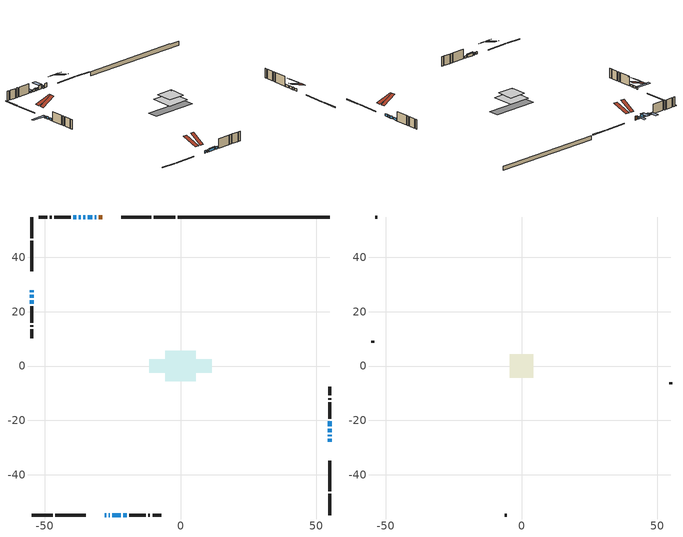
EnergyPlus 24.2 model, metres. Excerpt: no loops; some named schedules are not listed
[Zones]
conditioned space
 floor adiabatic (AdiabaticFloorConstruction): -5.63,-5.63 -5.63,5.63 5.63,5.63 5.63,-5.63 z3.5
 floor foundation (Slab1 construction): -11.47,-2.49 -11.47,2.49 11.47,2.49 11.47,-2.49 z-1.07
 wall outside (RimJoist1 construction): -1.9,54.86 -9.78,54.86 / -54.86,-54.86 -46.99,-54.86 / -54.86,54.86 -54.86,46.99 / 54.86,-54.86 54.86,-46.99 z1.06:1.36
 wall outside (RimJoist2 construction): -10.7,54.86 -21.9,54.86 / -46.06,-54.86 -34.87,-54.86 / -54.86,46.06 -54.86,34.87 / 54.86,-46.06 54.86,-34.87 z1.06:1.36
 wall outside (AdiabaticWallConstruction 1): -28.84,54.86 -30.07,54.86 z1.06:3.09
 wall outside (AdiabaticWallConstruction): -31,54.86 -31.61,54.86 z1.06:1.88; -32.54,54.86 -34.07,54.86 z1.06:3.09; -54.86,27.92 -54.86,27.16 / -34.99,54.86 -35.76,54.86 z1.06:1.92; -54.86,26.23 -54.86,25.08 / -27.92,-54.86 -27.39,-54.86 / -54.86,24.15 -54.86,22.99 / 54.86,-27.92 54.86,-26.77 / 54.86,-25.84 54.86,-25.38 / -26.46,-54.86 -26.05,-54.86 / -21,-54.86 -19.84,-54.86 / 54.86,-24.45 54.86,-23.13 / 54.86,-22.2 54.86,-20.39 / -36.68,54.86 -37.49,54.86 z1.06:2.28; -25.13,-54.86 -21.92,-54.86 z1.06:2.38; -38.41,54.86 -39.48,54.86 z1.06:1.72
 wall outside (Wall1 construction): -40.41,54.86 -46.49,54.86 / -18.91,-54.86 -12.83,-54.86 / -54.86,22.06 -54.86,15.98 / 54.86,-19.46 54.86,-13.38 z1.06:5.94
 wall outside (Wall2 construction): -47.42,54.86 -48.08,54.86 / -11.9,-54.86 -11.24,-54.86 / -54.86,15.05 -54.86,14.39 / 54.86,-12.45 54.86,-11.79 z1.06:5.94
 wall outside (Wall3 construction): -49.01,54.86 -52.21,54.86 / -10.31,-54.86 -7.11,-54.86 / -54.86,13.46 -54.86,10.26 / 54.86,-10.86 54.86,-7.66 z1.06:5.94
 wall foundation (FoundationWall1 construction): -0.97,54.86,-1.07 -0.97,54.86,1.06 49.28,54.86,1.06 49.28,54.86,0.96 54.86,54.86,0.96 54.86,54.86,-1.07
 window (WindowConstruction 13): -31,54.86 -31.61,54.86 z1.06:1.87
 window (WindowConstruction 6): -32.54,54.86 -34.07,54.86 z1.06:3.09
 window (WindowConstruction 7): -54.86,27.92 -54.86,27.16 z1.06:1.92
 window (WindowConstruction 8): -54.86,26.23 -54.86,25.08 z1.06:2.28
 window (WindowConstruction 9): -27.92,-54.86 -27.39,-54.86 z1.06:2.28
 window (WindowConstruction 10): -34.99,54.86 -35.76,54.86 z1.06:1.92
 window (WindowConstruction 11): -54.86,24.15 -54.86,22.99 z1.06:2.28
 window (WindowConstruction 12): 54.86,-27.92 54.86,-26.77 z1.06:2.28
 window (WindowConstruction 15): 54.86,-25.84 54.86,-25.38 z1.06:2.28
 window (WindowConstruction 14): -26.46,-54.86 -26.05,-54.86 z1.06:2.28
 window (WindowConstruction): -25.12,-54.86 -21.92,-54.86 z1.06:2.38
 window (WindowConstruction 1): -20.99,-54.86 -19.84,-54.86 z1.06:2.28
 window (WindowConstruction 2): 54.86,-24.45 54.86,-23.13 z1.06:2.28
 window (WindowConstruction 3): 54.86,-22.2 54.86,-20.39 z1.06:2.28
 window (WindowConstruction 4): -36.69,54.86 -37.49,54.86 z1.06:2.28
 window (WindowConstruction 5): -38.41,54.86 -39.48,54.86 z1.06:1.72
 door (Door): -28.85,54.86 -30.07,54.86 z1.06:3.09
 ceiling adiabatic (AdiabaticFloorConstruction): 5.63,-5.63 5.63,5.63 -5.63,5.63 -5.63,-5.63 z3.5
attic - vented
 floor to conditioned space (Floor1 construction Reversed): -4.31,-4.31 -4.31,4.31 4.31,4.31 4.31,-4.31 z5.94
 floor to conditioned space (Floor2 construction Reversed): -3.61,-3.61 -3.61,3.61 3.61,3.61 3.61,-3.61 z5.94
 wall outside (Wall4 construction): -53.14,54.86 -53.94,54.86 / -6.18,-54.86 -5.38,-54.86 / -54.86,9.33 -54.86,8.54 / 54.86,-6.73 54.86,-5.93 z1.06:5.94
 roof outside (Roof1 construction): -25.04,54.86,5.94 -25.04,46.46,8.74 -22.83,46.46,8.74 -22.83,54.86,5.94; -31.72,-54.86,5.94 -31.72,-46.46,8.74 -33.94,-46.46,8.74 -33.94,-54.86,5.94; -54.86,31.72,5.94 -46.46,31.72,8.74 -46.46,33.94,8.74 -54.86,33.94,5.94; 54.86,-31.72,5.94 46.46,-31.72,8.74 46.46,-33.94,8.74 54.86,-33.94,5.94
 roof outside (Roof2 construction): -27.92,54.86,5.94 -27.92,48.15,9.85 -25.97,48.15,9.85 -25.97,54.86,5.94; -28.85,-54.86,5.94 -28.85,-48.15,9.85 -30.8,-48.15,9.85 -30.8,-54.86,5.94; -54.86,28.85,5.94 -48.15,28.85,9.85 -48.15,30.8,9.85 -54.86,30.8,5.94; 54.86,-28.85,5.94 48.15,-28.85,9.85 48.15,-30.8,9.85 54.86,-30.8,5.94
shading: -31.91,54.86 -30.7,54.86 -30.7,59.13 -31.91,59.13 z2.17; -34.36,54.86 -32.24,54.86 -32.24,59.13 -34.36,59.13 z3.39; -54.86,26.86 -54.86,28.22 -62.78,28.22 -62.78,26.86 z2.22; -36.06,54.86 -34.7,54.86 -34.7,55.32 -36.06,55.32 z2.22; -21.62,-54.86 -25.42,-54.86 -25.42,-55.32 -21.62,-55.32 z2.68; -39.78,54.86 -38.12,54.86 -38.12,59.13 -39.78,59.13 z2.02
[Building]
Building 1: Terrain=Suburbs
[Site:Location]
Windsor AP_ON: Latitude {deg}=42.28; Longitude {deg}=-82.96; Time Zone {hr}=-5; Elevation {m}=190; Keep Site Location Information=Yes
[Site:GroundTemperature:Shallow]
6.34957, 4.46684, 4.31606, 5.20952, 8.79623, 12.3662, 15.4612, 17.4219, 17.5884, 15.9938, 12.9777, 9.51722
[Site:WaterMainsTemperature]
Calculation Method=Schedule; Temperature Schedule=mains temperature schedule
[Material] Roughness=Rough; Thermal Absorptance=0.9
Name | Thickness {m} | Conductivity {W/m-K} | Density {kg/m3} | Specific Heat {J/kg-K} | Solar Absorptance | Visible Absorptance
asphalt or fiberglass shingles | 0.00635 | 0.162714 | 1121.4 | 1465.45 | 0.4 | 0.4
ceiling loosefill ins | 0.0846667 | 0.0480833 | 16.02 | 1046.75 | 0.7 | 0.7
ceiling stud and cavity | 0.1397 | 0.678077 | 65.682 | 1177.47 | 0.7 | 0.7
ceiling stud and cavity 1 | 0.1397 | 0.672331 | 65.682 | 1177.47 | 0.7 | 0.7
concrete 4.0 in. | 0.1016 | 1.803125 | 2242.8 | 837.4 | 0.7 | 0.7
concrete 8.0 in. | 0.2032 | 1.803125 | 2242.8 | 837.4 | 0.7 | 0.7
door material | 0.04445 | 0.053851 | 512.64 | 1214.23 | 0.7 | 0.7
floor covering | 0.0127 | 0.0433444 | 54.468 | 1339.84 | 0.6 | 0.6
floor rigid ins; wall rigid ins | 0.512978 | 0.029427 | 32.04 | 1214.23 | 0.7 | 0.7
floor stud and cavity | 0.1397 | 1.75129 | 37.0049 | 1207.88 | 0.7 | 0.7
furniture material conditioned space 1 | 0.1524 | 0.115458 | 640.8 | 1214.23 | 0.6 | 0.6
gypsum board | 0.0127 | 0.160291 | 801 | 837.4 | 0.6 | 0.6
osb sheathing 0.5 in. | 0.0127 | 0.115458 | 512.64 | 1214.23 | 0.7 | 0.7
osb sheathing 0.75 in. | 0.01905 | 0.115458 | 512.64 | 1214.23 | 0.7 | 0.7
osb sheathing 2.0 in. | 0.0508 | 0.115458 | 512.64 | 1214.23 | 0.7 | 0.7
rim joist stud and cavity | 0.0508 | 0.182071 | 50.32683 | 1063.81 | 0.6 | 0.6
rim joist stud and cavity 1 | 0.0508 | 0.0282682 | 125.044 | 1163.47 | 0.6 | 0.6
wall stud and cavity | 0.1397 | 0.0911936 | 139.0536 | 1170.24 | 0.7 | 0.7
wall stud and cavity 1 | 0.1397 | 0.0944506 | 139.0536 | 1170.24 | 0.7 | 0.7
wall stud and cavity 2 | 0.1397 | 0.106925 | 139.0536 | 1170.24 | 0.7 | 0.7
wall stud and cavity 3 | 0.0889 | 6.1454 | 50.32683 | 1063.81 | 0.6 | 0.6
wall stud and cavity 4 | 0.0889 | 0.380278 | 52.3479 | 1209.89 | 0.7 | 0.7
wall stud and cavity 5 | 0.0889 | 0.391764 | 83.0341 | 1211.67 | 0.7 | 0.7
wood siding | 0.0254 | 0.102417 | 544.68 | 1172.36 | 0.4 | 0.4
wood siding 1 | 0.00254 | 0.102417 | 544.68 | 1172.36 | 0.4 | 0.4
wood siding 2; wood siding 3; wood siding 4 | 0.0254 | 0.102417 | 544.68 | 1172.36 | 0.7 | 0.7
[WindowMaterial:SimpleGlazingSystem]
Name | U-Factor {W/m2-K} | Solar Heat Gain Coefficient
WindowMaterial | 2.98322 | 0.56
WindowMaterial 1 | 3.01388 | 0.5
WindowMaterial 2 | 2.95426 | 0.6
WindowMaterial 3 | 3.00934 | 0.53
WindowMaterial 4 | 3.02297 | 0.49
WindowMaterial 5 | 2.93496 | 0.62
WindowMaterial 6 | 3.03659 | 0.48
WindowMaterial 7 | 3.02751 | 0.48
WindowMaterial 8 | 6.7659 | 0.73
WindowMaterial 9 | 3.07407 | 0.36
[Construction]
AdiabaticFloorConstruction: floor stud and cavity, floor rigid ins, osb sheathing 0.75 in., floor covering
AdiabaticWallConstruction: wood siding 3, wall rigid ins, wall stud and cavity 4, gypsum board
AdiabaticWallConstruction 1: wood siding 4, wall rigid ins, wall stud and cavity 4, gypsum board
Door: door material
Floor1 construction Reversed: gypsum board, ceiling stud and cavity, ceiling loosefill ins
Floor2 construction Reversed: gypsum board, ceiling stud and cavity 1, ceiling loosefill ins
FoundationWall1 construction: concrete 8.0 in.
furniture construction conditioned space 1: furniture material conditioned space 1
PartitionWallConstruction: gypsum board, wall stud and cavity 5, gypsum board
RimJoist1 construction: wood siding 2, rim joist stud and cavity
RimJoist2 construction: wood siding 2, osb sheathing 2.0 in., rim joist stud and cavity 1
Roof1 construction; Roof2 construction: asphalt or fiberglass shingles
Slab1 construction: concrete 4.0 in.
Wall1 construction: wood siding, osb sheathing 0.5 in., wall stud and cavity, gypsum board
Wall2 construction: wood siding, osb sheathing 0.5 in., wall stud and cavity 1, gypsum board
Wall3 construction: wood siding, osb sheathing 0.5 in., wall stud and cavity 2, gypsum board
Wall4 construction: wood siding 1, wall stud and cavity 3
WindowConstruction; WindowConstruction 1; WindowConstruction 11; WindowConstruction 12; WindowConstruction 8: WindowMaterial
WindowConstruction 10; WindowConstruction 7: WindowMaterial 6
WindowConstruction 13; WindowConstruction 14: WindowMaterial 8
WindowConstruction 15: WindowMaterial 9
WindowConstruction 2: WindowMaterial 1
WindowConstruction 3: WindowMaterial 2
WindowConstruction 4: WindowMaterial 3
WindowConstruction 5: WindowMaterial 4
WindowConstruction 6: WindowMaterial 5
WindowConstruction 9: WindowMaterial 7
[Zone] Multiplier=1; Part of Total Floor Area=Yes
Name | Volume {m3}
attic - vented | 98.9532
conditioned space | 704.5
[Space]
Name | Zone | Volume {m3}
attic - vented 1 | attic - vented | 98.9532
conditioned space 1 | conditioned space | 704.5
[ZoneInfiltration:EffectiveLeakageArea]
infil attic - vented 1: Zone or Space=attic - vented 1; Schedule=Always On Discrete; Effective Air Leakage Area {cm2}=5628; Stack Coefficient=0.000611531; Wind Coefficient=1.67082e-05
[ZoneMixing]
whole house fan mix: Zone or Space=attic - vented; Schedule=Always On Continuous; Design Flow Rate Calculation Method=Flow/Zone; Design Flow Rate {m3/s}=0; Source Zone or Space=conditioned space
[SurfaceProperty:ExposedFoundationPerimeter]
Slab1: Exposed Perimeter Calculation Method=TotalExposedPerimeter; Total Exposed Perimeter {m}=55.839
[InternalMass] Zone or ZoneList=conditioned space; Space or SpaceList=conditioned space 1
Name | Construction | Surface Area {m2}
furniture mass conditioned space 1 | furniture construction conditioned space 1 | 96.368
partition wall mass | PartitionWallConstruction | 240.92
[Lights]
interior lighting: Zone or ZoneList or Space or SpaceList=conditioned space 1; Schedule=interior lighting schedule; Design Level Calculation Method=LightingLevel; Lighting Level {W}=343.2; Return Air Fraction=0; Fraction Radiant=0.6; Fraction Visible=0.2; Fraction Replaceable=1
[People]
occupants: Zone or ZoneList or Space or SpaceList=conditioned space 1; Number of People Schedule=occupants schedule; Number of People Calculation Method=People; Number of People=3; Fraction Radiant=0.314171; Sensible Heat Fraction=0.56303; Activity Level Schedule=occupants activity schedule; Carbon Dioxide Generation Rate {m3/s-W}=0; Enable ASHRAE 55 Comfort Warnings=No; Mean Radiant Temperature Calculation Type=EnclosureAveraged
[ElectricEquipment] Zone or ZoneList or Space or SpaceList=conditioned space 1; Design Level Calculation Method=EquipmentLevel
Name | Schedule | Design Level {W} | Fraction Latent | Fraction Radiant | Fraction Lost
clothes dryer | clothes dryer schedule | 140.772 | 0.015 | 0.081 | 0.85
clothes washer | clothes washer schedule | 32.1985 | 0.03 | 0.162 | 0.7
cooking range | cooking range schedule | 215.147 | 0.08 | 0.432 | 0.2
dishwasher | dishwasher schedule | 66.8632 | 0.3 | 0.18 | 0.4
fridge | fridge schedule | 72.9452 | 0 | 0.6 | 0
mech vent bath fan 0 | mech vent bath fan 0 schedule | 25.1 | 0 | 0 | 1
mech vent house fan | mech vent house fan schedule | 0 | 0 | 0 | 1
mech vent house fan cfis | mech vent house fan cfis schedule | 0 | 0 | 0 | 0
mech vent range fan 0 | mech vent range fan 0 schedule | 57 | 0 | 0 | 1
misc plug loads | misc plug loads schedule | 494.7 | 0.045 | 0.513 | 0.1
whole house fan | Always On Discrete | 0 | 0 | 0 | 1
[OtherEquipment] Zone or ZoneList or Space or SpaceList=conditioned space 1; Design Level Calculation Method=EquipmentLevel
Name | Fuel Type | Schedule | Design Level {W} | Fraction Latent | Fraction Radiant | Fraction Lost
clothes dryer 1 | Electricity | clothes dryer schedule | 0 | 0.015 | 0.081 | 0.85
cooking range 1 | Electricity | cooking range schedule | 0 | 0.08 | 0.432 | 0.2
general water use latent | None | general water use schedule | 62.594 | 1 | 0 | 0
general water use sensible | None | general water use schedule | -61.6891 | 0 | 0.6 | 0
mech vent house fan latent load | None | Always On Discrete | 0 | 1 | 0 | 0
mech vent house fan sensible load | None | Always On Discrete | 0 | 0 | 0 | 0
water heater energy adjustment1 | NaturalGas | Always On Discrete | 0.01 | 0 | 0 | 1
[ZoneInfiltration:DesignFlowRate] Zone or ZoneList or Space or SpaceList=conditioned space 1; Schedule=Always On Discrete; Design Flow Rate Calculation Method=Flow/Zone; Design Flow Rate {m3/s}=0
infil flow; natural vent flow; whole house fan flow
[Foundation:Kiva]
Foundation Kiva 1: Initial Indoor Air Temperature {C}=18; Wall Height Above Grade {m}=1.06; Wall Depth Below Slab {m}=0.2032
[Foundation:Kiva:Settings]
Soil Conductivity {W/m-K}=0.849921; Soil Density {kg/m3}=1842.3; Soil Specific Heat {J/kg-K}=418.7; Ground Solar Absorptivity=0.9; Ground Thermal Absorptivity=0.9; Ground Surface Roughness {m}=0.03; Far-Field Width {m}=40; Deep-Ground Boundary Condition=ZeroFlux; Deep-Ground Depth {m}=40; Minimum Cell Dimension {m}=0.2; Maximum Cell Growth Coefficient=3; Simulation Timestep=Timestep
[Exterior:Lights]
exterior lighting: Schedule=exterior lighting schedule; Design Level {W}=75.6
[Schedule:Constant]
Name | Hourly Value
Always On Continuous; mech vent house fan schedule; mech vent house fan cfis schedule; Always On Discrete | 1
occupants activity schedule | 117.228
fridge schedule | 0
[Schedule:Week:Daily]
interior lighting schedule Week Rule - Jan1-Jan27: interior lighting schedule day, interior lighting schedule day, interior lighting schedule day, interior lighting schedule day, interior lighting schedule day, interior lighting schedule day, interior lighting schedule day, interior lighting schedule default day, interior lighting schedule default day, interior lighting schedule default day, interior lighting schedule default day, interior lighting schedule default day
interior lighting schedule Week Rule - Jan28-Feb3: interior lighting schedule day, interior lighting schedule day, interior lighting schedule day, interior lighting schedule day, interior lighting schedule day 1, interior lighting schedule day 1, interior lighting schedule day 1, interior lighting schedule default day, interior lighting schedule default day, interior lighting schedule default day, interior lighting schedule default day, interior lighting schedule default day
interior lighting schedule Week Rule - Feb4-Feb24: interior lighting schedule day 1, interior lighting schedule day 1, interior lighting schedule day 1, interior lighting schedule day 1, interior lighting schedule day 1, interior lighting schedule day 1, interior lighting schedule day 1, interior lighting schedule default day, interior lighting schedule default day, interior lighting schedule default day, interior lighting schedule default day, interior lighting schedule default day
interior lighting schedule Week Rule - Feb25-Mar3: interior lighting schedule day 1, interior lighting schedule day 1, interior lighting schedule day 1, interior lighting schedule day 1, interior lighting schedule day 2, interior lighting schedule day 2, interior lighting schedule day 2, interior lighting schedule default day, interior lighting schedule default day, interior lighting schedule default day, interior lighting schedule default day, interior lighting schedule default day
interior lighting schedule Week Rule - Mar4-Mar31: interior lighting schedule day 2, interior lighting schedule day 2, interior lighting schedule day 2, interior lighting schedule day 2, interior lighting schedule day 2, interior lighting schedule day 2, interior lighting schedule day 2, interior lighting schedule default day, interior lighting schedule default day, interior lighting schedule default day, interior lighting schedule default day, interior lighting schedule default day
interior lighting schedule Week Rule - Apr1-Apr28: interior lighting schedule day 3, interior lighting schedule day 3, interior lighting schedule day 3, interior lighting schedule day 3, interior lighting schedule day 3, interior lighting schedule day 3, interior lighting schedule day 3, interior lighting schedule default day, interior lighting schedule default day, interior lighting schedule default day, interior lighting schedule default day, interior lighting schedule default day
interior lighting schedule Week Rule - Apr29-May5: interior lighting schedule day 3, interior lighting schedule day 3, interior lighting schedule day 4, interior lighting schedule day 4, interior lighting schedule day 4, interior lighting schedule day 4, interior lighting schedule day 4, interior lighting schedule default day, interior lighting schedule default day, interior lighting schedule default day, interior lighting schedule default day, interior lighting schedule default day
interior lighting schedule Week Rule - May6-May26: interior lighting schedule day 4, interior lighting schedule day 4, interior lighting schedule day 4, interior lighting schedule day 4, interior lighting schedule day 4, interior lighting schedule day 4, interior lighting schedule day 4, interior lighting schedule default day, interior lighting schedule default day, interior lighting schedule default day, interior lighting schedule default day, interior lighting schedule default day
interior lighting schedule Week Rule - May27-Jun2: interior lighting schedule day 4, interior lighting schedule day 4, interior lighting schedule day 4, interior lighting schedule day 4, interior lighting schedule day 4, interior lighting schedule day 5, interior lighting schedule day 5, interior lighting schedule default day, interior lighting schedule default day, interior lighting schedule default day, interior lighting schedule default day, interior lighting schedule default day
interior lighting schedule Week Rule - Jun3-Jun30: interior lighting schedule day 5, interior lighting schedule day 5, interior lighting schedule day 5, interior lighting schedule day 5, interior lighting schedule day 5, interior lighting schedule day 5, interior lighting schedule day 5, interior lighting schedule default day, interior lighting schedule default day, interior lighting schedule default day, interior lighting schedule default day, interior lighting schedule default day
interior lighting schedule Week Rule - Jul1-Jul28: interior lighting schedule day 6, interior lighting schedule day 6, interior lighting schedule day 6, interior lighting schedule day 6, interior lighting schedule day 6, interior lighting schedule day 6, interior lighting schedule day 6, interior lighting schedule default day, interior lighting schedule default day, interior lighting schedule default day, interior lighting schedule default day, interior lighting schedule default day
interior lighting schedule Week Rule - Jul29-Aug4: interior lighting schedule day 6, interior lighting schedule day 6, interior lighting schedule day 6, interior lighting schedule day 7, interior lighting schedule day 7, interior lighting schedule day 7, interior lighting schedule day 7, interior lighting schedule default day, interior lighting schedule default day, interior lighting schedule default day, interior lighting schedule default day, interior lighting schedule default day
interior lighting schedule Week Rule - Aug5-Aug25: interior lighting schedule day 7, interior lighting schedule day 7, interior lighting schedule day 7, interior lighting schedule day 7, interior lighting schedule day 7, interior lighting schedule day 7, interior lighting schedule day 7, interior lighting schedule default day, interior lighting schedule default day, interior lighting schedule default day, interior lighting schedule default day, interior lighting schedule default day
interior lighting schedule Week Rule - Aug26-Sep1: interior lighting schedule day 7, interior lighting schedule day 7, interior lighting schedule day 7, interior lighting schedule day 7, interior lighting schedule day 7, interior lighting schedule day 7, interior lighting schedule day 8, interior lighting schedule default day, interior lighting schedule default day, interior lighting schedule default day, interior lighting schedule default day, interior lighting schedule default day
interior lighting schedule Week Rule - Sep2-Sep29: interior lighting schedule day 8, interior lighting schedule day 8, interior lighting schedule day 8, interior lighting schedule day 8, interior lighting schedule day 8, interior lighting schedule day 8, interior lighting schedule day 8, interior lighting schedule default day, interior lighting schedule default day, interior lighting schedule default day, interior lighting schedule default day, interior lighting schedule default day
interior lighting schedule Week Rule - Sep30-Oct6: interior lighting schedule day 8, interior lighting schedule day 9, interior lighting schedule day 9, interior lighting schedule day 9, interior lighting schedule day 9, interior lighting schedule day 9, interior lighting schedule day 9, interior lighting schedule default day, interior lighting schedule default day, interior lighting schedule default day, interior lighting schedule default day, interior lighting schedule default day
interior lighting schedule Week Rule - Oct7-Oct27: interior lighting schedule day 9, interior lighting schedule day 9, interior lighting schedule day 9, interior lighting schedule day 9, interior lighting schedule day 9, interior lighting schedule day 9, interior lighting schedule day 9, interior lighting schedule default day, interior lighting schedule default day, interior lighting schedule default day, interior lighting schedule default day, interior lighting schedule default day
interior lighting schedule Week Rule - Oct28-Nov3: interior lighting schedule day 9, interior lighting schedule day 9, interior lighting schedule day 9, interior lighting schedule day 9, interior lighting schedule day 10, interior lighting schedule day 10, interior lighting schedule day 10, interior lighting schedule default day, interior lighting schedule default day, interior lighting schedule default day, interior lighting schedule default day, interior lighting schedule default day
interior lighting schedule Week Rule - Nov4-Nov24: interior lighting schedule day 10, interior lighting schedule day 10, interior lighting schedule day 10, interior lighting schedule day 10, interior lighting schedule day 10, interior lighting schedule day 10, interior lighting schedule day 10, interior lighting schedule default day, interior lighting schedule default day, interior lighting schedule default day, interior lighting schedule default day, interior lighting schedule default day
interior lighting schedule Week Rule - Nov25-Dec1: interior lighting schedule day 10, interior lighting schedule day 10, interior lighting schedule day 10, interior lighting schedule day 10, interior lighting schedule day 10, interior lighting schedule day 10, interior lighting schedule day 11, interior lighting schedule default day, interior lighting schedule default day, interior lighting schedule default day, interior lighting schedule default day, interior lighting schedule default day
interior lighting schedule Week Rule - Dec2-Dec31: interior lighting schedule day 11, interior lighting schedule day 11, interior lighting schedule day 11, interior lighting schedule day 11, interior lighting schedule day 11, interior lighting schedule day 11, interior lighting schedule day 11, interior lighting schedule default day, interior lighting schedule default day, interior lighting schedule default day, interior lighting schedule default day, interior lighting schedule default day
occupants schedule Week Rule - Jan1-Dec31: occupants schedule day, occupants schedule day, occupants schedule day, occupants schedule day, occupants schedule day, occupants schedule day, occupants schedule day, occupants schedule default day, occupants schedule default day, occupants schedule default day, occupants schedule default day, occupants schedule default day
clothes dryer schedule Week Rule - Jan1-Dec31: clothes dryer schedule day, clothes dryer schedule day, clothes dryer schedule day, clothes dryer schedule day, clothes dryer schedule day, clothes dryer schedule day, clothes dryer schedule day, clothes dryer schedule default day, clothes dryer schedule default day, clothes dryer schedule default day, clothes dryer schedule default day, clothes dryer schedule default day
clothes washer schedule Week Rule - Jan1-Dec31: clothes washer schedule day, clothes washer schedule day, clothes washer schedule day, clothes washer schedule day, clothes washer schedule day, clothes washer schedule day, clothes washer schedule day, clothes washer schedule default day, clothes washer schedule default day, clothes washer schedule default day, clothes washer schedule default day, clothes washer schedule default day
cooking range schedule Week Rule - Jan1-Dec31: cooking range schedule day, cooking range schedule day, cooking range schedule day, cooking range schedule day, cooking range schedule day, cooking range schedule day, cooking range schedule day, cooking range schedule default day, cooking range schedule default day, cooking range schedule default day, cooking range schedule default day, cooking range schedule default day
dishwasher schedule Week Rule - Jan1-Dec31: dishwasher schedule day, dishwasher schedule day, dishwasher schedule day, dishwasher schedule day, dishwasher schedule day, dishwasher schedule day, dishwasher schedule day, dishwasher schedule default day, dishwasher schedule default day, dishwasher schedule default day, dishwasher schedule default day, dishwasher schedule default day
mech vent bath fan 0 schedule Week Rule - Jan1-Dec31: mech vent bath fan 0 schedule day, mech vent bath fan 0 schedule day, mech vent bath fan 0 schedule day, mech vent bath fan 0 schedule day, mech vent bath fan 0 schedule day, mech vent bath fan 0 schedule day, mech vent bath fan 0 schedule day, mech vent bath fan 0 schedule default day, mech vent bath fan 0 schedule default day, mech vent bath fan 0 schedule default day, mech vent bath fan 0 schedule default day, mech vent bath fan 0 schedule default day
mech vent range fan 0 schedule Week Rule - Jan1-Dec31: mech vent range fan 0 schedule day, mech vent range fan 0 schedule day, mech vent range fan 0 schedule day, mech vent range fan 0 schedule day, mech vent range fan 0 schedule day, mech vent range fan 0 schedule day, mech vent range fan 0 schedule day, mech vent range fan 0 schedule default day, mech vent range fan 0 schedule default day, mech vent range fan 0 schedule default day, mech vent range fan 0 schedule default day, mech vent range fan 0 schedule default day
misc plug loads schedule Week Rule - Jan1-Dec31: misc plug loads schedule day, misc plug loads schedule day, misc plug loads schedule day, misc plug loads schedule day, misc plug loads schedule day, misc plug loads schedule day, misc plug loads schedule day, misc plug loads schedule default day, misc plug loads schedule default day, misc plug loads schedule default day, misc plug loads schedule default day, misc plug loads schedule default day
general water use schedule Week Rule - Jan1-Dec31: general water use schedule day, general water use schedule day, general water use schedule day, general water use schedule day, general water use schedule day, general water use schedule day, general water use schedule day, general water use schedule default day, general water use schedule default day, general water use schedule default day, general water use schedule default day, general water use schedule default day
exterior lighting schedule Week Rule - Jan1-Jan27: exterior lighting schedule day, exterior lighting schedule day, exterior lighting schedule day, exterior lighting schedule day, exterior lighting schedule day, exterior lighting schedule day, exterior lighting schedule day, exterior lighting schedule default day, exterior lighting schedule default day, exterior lighting schedule default day, exterior lighting schedule default day, exterior lighting schedule default day
exterior lighting schedule Week Rule - Jan28-Feb3: exterior lighting schedule day, exterior lighting schedule day, exterior lighting schedule day, exterior lighting schedule day, exterior lighting schedule day 1, exterior lighting schedule day 1, exterior lighting schedule day 1, exterior lighting schedule default day, exterior lighting schedule default day, exterior lighting schedule default day, exterior lighting schedule default day, exterior lighting schedule default day
exterior lighting schedule Week Rule - Feb4-Feb24: exterior lighting schedule day 1, exterior lighting schedule day 1, exterior lighting schedule day 1, exterior lighting schedule day 1, exterior lighting schedule day 1, exterior lighting schedule day 1, exterior lighting schedule day 1, exterior lighting schedule default day, exterior lighting schedule default day, exterior lighting schedule default day, exterior lighting schedule default day, exterior lighting schedule default day
exterior lighting schedule Week Rule - Feb25-Mar3: exterior lighting schedule day 1, exterior lighting schedule day 1, exterior lighting schedule day 1, exterior lighting schedule day 1, exterior lighting schedule day 2, exterior lighting schedule day 2, exterior lighting schedule day 2, exterior lighting schedule default day, exterior lighting schedule default day, exterior lighting schedule default day, exterior lighting schedule default day, exterior lighting schedule default day
exterior lighting schedule Week Rule - Mar4-Mar31: exterior lighting schedule day 2, exterior lighting schedule day 2, exterior lighting schedule day 2, exterior lighting schedule day 2, exterior lighting schedule day 2, exterior lighting schedule day 2, exterior lighting schedule day 2, exterior lighting schedule default day, exterior lighting schedule default day, exterior lighting schedule default day, exterior lighting schedule default day, exterior lighting schedule default day
exterior lighting schedule Week Rule - Apr1-Apr28: exterior lighting schedule day 3, exterior lighting schedule day 3, exterior lighting schedule day 3, exterior lighting schedule day 3, exterior lighting schedule day 3, exterior lighting schedule day 3, exterior lighting schedule day 3, exterior lighting schedule default day, exterior lighting schedule default day, exterior lighting schedule default day, exterior lighting schedule default day, exterior lighting schedule default day
exterior lighting schedule Week Rule - Apr29-May5: exterior lighting schedule day 3, exterior lighting schedule day 3, exterior lighting schedule day 4, exterior lighting schedule day 4, exterior lighting schedule day 4, exterior lighting schedule day 4, exterior lighting schedule day 4, exterior lighting schedule default day, exterior lighting schedule default day, exterior lighting schedule default day, exterior lighting schedule default day, exterior lighting schedule default day
exterior lighting schedule Week Rule - May6-May26: exterior lighting schedule day 4, exterior lighting schedule day 4, exterior lighting schedule day 4, exterior lighting schedule day 4, exterior lighting schedule day 4, exterior lighting schedule day 4, exterior lighting schedule day 4, exterior lighting schedule default day, exterior lighting schedule default day, exterior lighting schedule default day, exterior lighting schedule default day, exterior lighting schedule default day
exterior lighting schedule Week Rule - May27-Jun2: exterior lighting schedule day 4, exterior lighting schedule day 4, exterior lighting schedule day 4, exterior lighting schedule day 4, exterior lighting schedule day 4, exterior lighting schedule day 5, exterior lighting schedule day 5, exterior lighting schedule default day, exterior lighting schedule default day, exterior lighting schedule default day, exterior lighting schedule default day, exterior lighting schedule default day
exterior lighting schedule Week Rule - Jun3-Jun30: exterior lighting schedule day 5, exterior lighting schedule day 5, exterior lighting schedule day 5, exterior lighting schedule day 5, exterior lighting schedule day 5, exterior lighting schedule day 5, exterior lighting schedule day 5, exterior lighting schedule default day, exterior lighting schedule default day, exterior lighting schedule default day, exterior lighting schedule default day, exterior lighting schedule default day
exterior lighting schedule Week Rule - Jul1-Jul28: exterior lighting schedule day 6, exterior lighting schedule day 6, exterior lighting schedule day 6, exterior lighting schedule day 6, exterior lighting schedule day 6, exterior lighting schedule day 6, exterior lighting schedule day 6, exterior lighting schedule default day, exterior lighting schedule default day, exterior lighting schedule default day, exterior lighting schedule default day, exterior lighting schedule default day
exterior lighting schedule Week Rule - Jul29-Aug4: exterior lighting schedule day 6, exterior lighting schedule day 6, exterior lighting schedule day 6, exterior lighting schedule day 7, exterior lighting schedule day 7, exterior lighting schedule day 7, exterior lighting schedule day 7, exterior lighting schedule default day, exterior lighting schedule default day, exterior lighting schedule default day, exterior lighting schedule default day, exterior lighting schedule default day
exterior lighting schedule Week Rule - Aug5-Aug25: exterior lighting schedule day 7, exterior lighting schedule day 7, exterior lighting schedule day 7, exterior lighting schedule day 7, exterior lighting schedule day 7, exterior lighting schedule day 7, exterior lighting schedule day 7, exterior lighting schedule default day, exterior lighting schedule default day, exterior lighting schedule default day, exterior lighting schedule default day, exterior lighting schedule default day
exterior lighting schedule Week Rule - Aug26-Sep1: exterior lighting schedule day 7, exterior lighting schedule day 7, exterior lighting schedule day 7, exterior lighting schedule day 7, exterior lighting schedule day 7, exterior lighting schedule day 7, exterior lighting schedule day 8, exterior lighting schedule default day, exterior lighting schedule default day, exterior lighting schedule default day, exterior lighting schedule default day, exterior lighting schedule default day
exterior lighting schedule Week Rule - Sep2-Sep29: exterior lighting schedule day 8, exterior lighting schedule day 8, exterior lighting schedule day 8, exterior lighting schedule day 8, exterior lighting schedule day 8, exterior lighting schedule day 8, exterior lighting schedule day 8, exterior lighting schedule default day, exterior lighting schedule default day, exterior lighting schedule default day, exterior lighting schedule default day, exterior lighting schedule default day
[Schedule:Year]
interior lighting schedule: interior lighting schedule Week Rule - Jan1-Jan27, 1, 1, 1, 27, interior lighting schedule Week Rule - Jan28-Feb3, 1, 28, 2, 3, interior lighting schedule Week Rule - Feb4-Feb24, 2, 4, 2, 24, interior lighting schedule Week Rule - Feb25-Mar3, 2, 25, 3, 3, interior lighting schedule Week Rule - Mar4-Mar31, 3, 4, 3, 31, interior lighting schedule Week Rule - Apr1-Apr28, 4, 1, 4, 28, interior lighting schedule Week Rule - Apr29-May5, 4, 29, 5, 5, interior lighting schedule Week Rule - May6-May26, 5, 6, 5, 26, interior lighting schedule Week Rule - May27-Jun2, 5, 27, 6, 2, interior lighting schedule Week Rule - Jun3-Jun30, 6, 3, 6, 30, interior lighting schedule Week Rule - Jul1-Jul28, 7, 1, 7, 28, interior lighting schedule Week Rule - Jul29-Aug4, 7, 29, 8, 4, interior lighting schedule Week Rule - Aug5-Aug25, 8, 5, 8, 25, interior lighting schedule Week Rule - Aug26-Sep1, 8, 26, 9, 1, interior lighting schedule Week Rule - Sep2-Sep29, 9, 2, 9, 29, interior lighting schedule Week Rule - Sep30-Oct6, 9, 30, 10, 6, interior lighting schedule Week Rule - Oct7-Oct27, 10, 7, 10, 27, interior lighting schedule Week Rule - Oct28-Nov3, 10, 28, 11, 3, interior lighting schedule Week Rule - Nov4-Nov24, 11, 4, 11, 24, interior lighting schedule Week Rule - Nov25-Dec1, 11, 25, 12, 1, interior lighting schedule Week Rule - Dec2-Dec31, 12, 2, 12, 31
occupants schedule: occupants schedule Week Rule - Jan1-Dec31, 1, 1, 12, 31
clothes dryer schedule: clothes dryer schedule Week Rule - Jan1-Dec31, 1, 1, 12, 31
clothes washer schedule: clothes washer schedule Week Rule - Jan1-Dec31, 1, 1, 12, 31
cooking range schedule: cooking range schedule Week Rule - Jan1-Dec31, 1, 1, 12, 31
dishwasher schedule: dishwasher schedule Week Rule - Jan1-Dec31, 1, 1, 12, 31
mech vent bath fan 0 schedule: mech vent bath fan 0 schedule Week Rule - Jan1-Dec31, 1, 1, 12, 31
mech vent range fan 0 schedule: mech vent range fan 0 schedule Week Rule - Jan1-Dec31, 1, 1, 12, 31
misc plug loads schedule: misc plug loads schedule Week Rule - Jan1-Dec31, 1, 1, 12, 31
general water use schedule: general water use schedule Week Rule - Jan1-Dec31, 1, 1, 12, 31
exterior lighting schedule: exterior lighting schedule Week Rule - Jan1-Jan27, 1, 1, 1, 27, exterior lighting schedule Week Rule - Jan28-Feb3, 1, 28, 2, 3, exterior lighting schedule Week Rule - Feb4-Feb24, 2, 4, 2, 24, exterior lighting schedule Week Rule - Feb25-Mar3, 2, 25, 3, 3, exterior lighting schedule Week Rule - Mar4-Mar31, 3, 4, 3, 31, exterior lighting schedule Week Rule - Apr1-Apr28, 4, 1, 4, 28, exterior lighting schedule Week Rule - Apr29-May5, 4, 29, 5, 5, exterior lighting schedule Week Rule - May6-May26, 5, 6, 5, 26, exterior lighting schedule Week Rule - May27-Jun2, 5, 27, 6, 2, exterior lighting schedule Week Rule - Jun3-Jun30, 6, 3, 6, 30, exterior lighting schedule Week Rule - Jul1-Jul28, 7, 1, 7, 28, exterior lighting schedule Week Rule - Jul29-Aug4, 7, 29, 8, 4, exterior lighting schedule Week Rule - Aug5-Aug25, 8, 5, 8, 25, exterior lighting schedule Week Rule - Aug26-Sep1, 8, 26, 9, 1, exterior lighting schedule Week Rule - Sep2-Sep29, 9, 2, 9, 29, exterior lighting schedule Week Rule - Sep30-Oct6, 9, 30, 10, 6, exterior lighting schedule Week Rule - Oct7-Oct27, 10, 7, 10, 27, exterior lighting schedule Week Rule - Oct28-Nov3, 10, 28, 11, 3, exterior lighting schedule Week Rule - Nov4-Nov24, 11, 4, 11, 24, exterior lighting schedule Week Rule - Nov25-Dec1, 11, 25, 12, 1, exterior lighting schedule Week Rule - Dec2-Dec31, 12, 2, 12, 31
[Schedule:Compact]
mains temperature schedule: Through: 01/01, For: AllDays, Until: 24:00, 9.71556, Through: 01/02, For: AllDays, Until: 24:00, 9.65056, Through: 01/03, For: AllDays, Until: 24:00, 9.58667, Through: 01/04, For: AllDays, Until: 24:00, 9.52389, Through: 01/05, For: AllDays, Until: 24:00, 9.46278, Through: 01/06, For: AllDays, Until: 24:00, 9.40278, Through: 01/07, For: AllDays, Until: 24:00, 9.34444, Through: 01/08, For: AllDays, Until: 24:00, 9.28778, Through: 01/09, For: AllDays, Until: 24:00, 9.23222, Through: 01/10, For: AllDays, Until: 24:00, 9.17778, Through: 01/11, For: AllDays, Until: 24:00, 9.125, Through: 01/12, For: AllDays, Until: 24:00, 9.07389, Through: 01/13, For: AllDays, Until: 24:00, 9.02444, Through: 01/14, For: AllDays, Until: 24:00, 8.97611, Through: 01/15, For: AllDays, Until: 24:00, 8.92944, Through: 01/16, For: AllDays, Until: 24:00, 8.88444, Through: 01/17, For: AllDays, Until: 24:00, 8.84056, Through: 01/18, For: AllDays, Until: 24:00, 8.79889, Through: 01/19, For: AllDays, Until: 24:00, 8.75833, Through: 01/20, For: AllDays, Until: 24:00, 8.71944, Through: 01/21, For: AllDays, Until: 24:00, 8.68222, Through: 01/22, For: AllDays, Until: 24:00, 8.64667, Through: 01/23, For: AllDays, Until: 24:00, 8.61222, Through: 01/24, For: AllDays, Until: 24:00, 8.58, Through: 01/25, For: AllDays, Until: 24:00, 8.54944, Through: 01/26, For: AllDays, Until: 24:00, 8.52, Through: 01/27, For: AllDays, Until: 24:00, 8.49278, Through: 01/28, For: AllDays, Until: 24:00, 8.46722, Through: 01/29, For: AllDays, Until: 24:00, 8.44278, Through: 01/30, For: AllDays, Until: 24:00, 8.42056, Through: 01/31, For: AllDays, Until: 24:00, 8.39944, Through: 02/01, For: AllDays, Until: 24:00, 8.38056, Through: 02/02, For: AllDays, Until: 24:00, 8.36333, Through: 02/03, For: AllDays, Until: 24:00, 8.34778, Through: 02/04, For: AllDays, Until: 24:00, 8.33389, Through: 02/05, For: AllDays, Until: 24:00, 8.32167, Through: 02/06, For: AllDays, Until: 24:00, 8.31111, Through: 02/07, For: AllDays, Until: 24:00, 8.30222, Through: 02/08, For: AllDays, Until: 24:00, 8.295, Through: 02/09, For: AllDays, Until: 24:00, 8.29, Through: 02/10, For: AllDays, Until: 24:00, 8.28611, Through: 02/11, For: AllDays, Until: 24:00, 8.28444, Through: 02/12, For: AllDays, Until: 24:00, 8.28444, Through: 02/13, For: AllDays, Until: 24:00, 8.28611, Through: 02/14, For: AllDays, Until: 24:00, 8.28889, Through: 02/15, For: AllDays, Until: 24:00, 8.29444, Through: 02/16, For: AllDays, Until: 24:00, 8.30111, Through: 02/17, For: AllDays, Until: 24:00, 8.30944, Through: 02/18, For: AllDays, Until: 24:00, 8.31944, Through: 02/19, For: AllDays, Until: 24:00, 8.33167, Through: 02/20, For: AllDays, Until: 24:00, 8.345, Through: 02/21, For: AllDays, Until: 24:00, 8.36056, Through: 02/22, For: AllDays, Until: 24:00, 8.37778, Through: 02/23, For: AllDays, Until: 24:00, 8.39611, Through: 02/24, For: AllDays, Until: 24:00, 8.41667, Through: 02/25, For: AllDays, Until: 24:00, 8.43889, Through: 02/26, For: AllDays, Until: 24:00, 8.46278, Through: 02/27, For: AllDays, Until: 24:00, 8.48833, Through: 02/28, For: AllDays, Until: 24:00, 8.51556, Through: 03/01, For: AllDays, Until: 24:00, 8.54444, Through: 03/02, For: AllDays, Until: 24:00, 8.575, Through: 03/03, For: AllDays, Until: 24:00, 8.60667, Through: 03/04, For: AllDays, Until: 24:00, 8.64056, Through: 03/05, For: AllDays, Until: 24:00, 8.67611, Through: 03/06, For: AllDays, Until: 24:00, 8.71278, Through: 03/07, For: AllDays, Until: 24:00, 8.75167, Through: 03/08, For: AllDays, Until: 24:00, 8.79167, Through: 03/09, For: AllDays, Until: 24:00, 8.83333, Through: 03/10, For: AllDays, Until: 24:00, 8.87667, Through: 03/11, For: AllDays, Until: 24:00, 8.92167, Through: 03/12, For: AllDays, Until: 24:00, 8.96833, Through: 03/13, For: AllDays, Until: 24:00, 9.01611, Through: 03/14, For: AllDays, Until: 24:00, 9.06556, Through: 03/15, For: AllDays, Until: 24:00, 9.11667, Through: 03/16, For: AllDays, Until: 24:00, 9.16889, Through: 03/17, For: AllDays, Until: 24:00, 9.22278, Through: 03/18, For: AllDays, Until: 24:00, 9.27833, Through: 03/19, For: AllDays, Until: 24:00, 9.335, Through: 03/20, For: AllDays, Until: 24:00, 9.39333, Through: 03/21, For: AllDays, Until: 24:00, 9.45278, Through: 03/22, For: AllDays, Until: 24:00, 9.51389, Through: 03/23, For: AllDays, Until: 24:00, 9.57611, Through: 03/24, For: AllDays, Until: 24:00, 9.64, Through: 03/25, For: AllDays, Until: 24:00, 9.705, Through: 03/26, For: AllDays, Until: 24:00, 9.77111, Through: 03/27, For: AllDays, Until: 24:00, 9.83889, Through: 03/28, For: AllDays, Until: 24:00, 9.90778, Through: 03/29, For: AllDays, Until: 24:00, 9.97778, Through: 03/30, For: AllDays, Until: 24:00, 10.0489, Through: 03/31, For: AllDays, Until: 24:00, 10.1217, Through: 04/01, For: AllDays, Until: 24:00, 10.1956, Through: 04/02, For: AllDays, Until: 24:00, 10.2706, Through: 04/03, For: AllDays, Until: 24:00, 10.3461, Through: 04/04, For: AllDays, Until: 24:00, 10.4233, Through: 04/05, For: AllDays, Until: 24:00, 10.5017, Through: 04/06, For: AllDays, Until: 24:00, 10.5811, Through: 04/07, For: AllDays, Until: 24:00, 10.6617, Through: 04/08, For: AllDays, Until: 24:00, 10.7428, Through: 04/09, For: AllDays, Until: 24:00, 10.825, Through: 04/10, For: AllDays, Until: 24:00, 10.9089, Through: 04/11, For: AllDays, Until: 24:00, 10.9928, Through: 04/12, For: AllDays, Until: 24:00, 11.0783, Through: 04/13, For: AllDays, Until: 24:00, 11.1644, Through: 04/14, For: AllDays, Until: 24:00, 11.2517, Through: 04/15, For: AllDays, Until: 24:00, 11.3394, Through: 04/16, For: AllDays, Until: 24:00, 11.4278, Through: 04/17, For: AllDays, Until: 24:00, 11.5178, Through: 04/18, For: AllDays, Until: 24:00, 11.6078, Through: 04/19, For: AllDays, Until: 24:00, 11.6989, Through: 04/20, For: AllDays, Until: 24:00, 11.7906, Through: 04/21, For: AllDays, Until: 24:00, 11.8828, Through: 04/22, For: AllDays, Until: 24:00, 11.9761, Through: 04/23, For: AllDays, Until: 24:00, 12.07, Through: 04/24, For: AllDays, Until: 24:00, 12.1639, Through: 04/25, For: AllDays, Until: 24:00, 12.2589, Through: 04/26, For: AllDays, Until: 24:00, 12.3544, Through: 04/27, For: AllDays, Until: 24:00, 12.4506, Through: 04/28, For: AllDays, Until: 24:00, 12.5472, Through: 04/29, For: AllDays, Until: 24:00, 12.6439, Through: 04/30, For: AllDays, Until: 24:00, 12.7411, Through: 05/01, For: AllDays, Until: 24:00, 12.8389, Through: 05/02, For: AllDays, Until: 24:00, 12.9372, Through: 05/03, For: AllDays, Until: 24:00, 13.0356, Through: 05/04, For: AllDays, Until: 24:00, 13.1344, Through: 05/05, For: AllDays, Until: 24:00, 13.2339, Through: 05/06, For: AllDays, Until: 24:00, 13.3333, Through: 05/07, For: AllDays, Until: 24:00, 13.4328, Through: 05/08, For: AllDays, Until: 24:00, 13.5328, Through: 05/09, For: AllDays, Until: 24:00, 13.6328, Through: 05/10, For: AllDays, Until: 24:00, 13.7328, Through: 05/11, For: AllDays, Until: 24:00, 13.8328, Through: 05/12, For: AllDays, Until: 24:00, 13.9333, Through: 05/13, For: AllDays, Until: 24:00, 14.0339, Through: 05/14, For: AllDays, Until: 24:00, 14.1344, Through: 05/15, For: AllDays, Until: 24:00, 14.2344, Through: 05/16, For: AllDays, Until: 24:00, 14.335, Through: 05/17, For: AllDays, Until: 24:00, 14.4356, Through: 05/18, For: AllDays, Until: 24:00, 14.5356, Through: 05/19, For: AllDays, Until: 24:00, 14.6356, Through: 05/20, For: AllDays, Until: 24:00, 14.7356, Through: 05/21, For: AllDays, Until: 24:00, 14.8356, Through: 05/22, For: AllDays, Until: 24:00, 14.935, Through: 05/23, For: AllDays, Until: 24:00, 15.0344, Through: 05/24, For: AllDays, Until: 24:00, 15.1333, Through: 05/25, For: AllDays, Until: 24:00, 15.2322, Through: 05/26, For: AllDays, Until: 24:00, 15.3306, Through: 05/27, For: AllDays, Until: 24:00, 15.4283, Through: 05/28, For: AllDays, Until: 24:00, 15.5261, Through: 05/29, For: AllDays, Until: 24:00, 15.6233, Through: 05/30, For: AllDays, Until: 24:00, 15.7206, Through: 05/31, For: AllDays, Until: 24:00, 15.8167, Through: 06/01, For: AllDays, Until: 24:00, 15.9128, Through: 06/02, For: AllDays, Until: 24:00, 16.0078, Through: 06/03, For: AllDays, Until: 24:00, 16.1028, Through: 06/04, For: AllDays, Until: 24:00, 16.1967, Through: 06/05, For: AllDays, Until: 24:00, 16.2906, Through: 06/06, For: AllDays, Until: 24:00, 16.3833, Through: 06/07, For: AllDays, Until: 24:00, 16.4756, Through: 06/08, For: AllDays, Until: 24:00, 16.5672, Through: 06/09, For: AllDays, Until: 24:00, 16.6578, Through: 06/10, For: AllDays, Until: 24:00, 16.7478, Through: 06/11, For: AllDays, Until: 24:00, 16.8372, Through: 06/12, For: AllDays, Until: 24:00, 16.9256, Through: 06/13, For: AllDays, Until: 24:00, 17.0133, Through: 06/14, For: AllDays, Until: 24:00, 17.1, Through: 06/15, For: AllDays, Until: 24:00, 17.1861, Through: 06/16, For: AllDays, Until: 24:00, 17.2711, Through: 06/17, For: AllDays, Until: 24:00, 17.355, Through: 06/18, For: AllDays, Until: 24:00, 17.4383, Through: 06/19, For: AllDays, Until: 24:00, 17.5206, Through: 06/20, For: AllDays, Until: 24:00, 17.6017, Through: 06/21, For: AllDays, Until: 24:00, 17.6817, Through: 06/22, For: AllDays, Until: 24:00, 17.7606, Through: 06/23, For: AllDays, Until: 24:00, 17.8383, Through: 06/24, For: AllDays, Until: 24:00, 17.9156, Through: 06/25, For: AllDays, Until: 24:00, 17.9911, Through: 06/26, For: AllDays, Until: 24:00, 18.0656, Through: 06/27, For: AllDays, Until: 24:00, 18.1389, Through: 06/28, For: AllDays, Until: 24:00, 18.2111, Through: 06/29, For: AllDays, Until: 24:00, 18.2822, Through: 06/30, For: AllDays, Until: 24:00, 18.3522, Through: 07/01, For: AllDays, Until: 24:00, 18.4206, Through: 07/02, For: AllDays, Until: 24:00, 18.4878, Through: 07/03, For: AllDays, Until: 24:00, 18.5539, Through: 07/04, For: AllDays, Until: 24:00, 18.6183, Through: 07/05, For: AllDays, Until: 24:00, 18.6817, Through: 07/06, For: AllDays, Until: 24:00, 18.7439, Through: 07/07, For: AllDays, Until: 24:00, 18.8044, Through: 07/08, For: AllDays, Until: 24:00, 18.8639, Through: 07/09, For: AllDays, Until: 24:00, 18.9217, Through: 07/10, For: AllDays, Until: 24:00, 18.9778, Through: 07/11, For: AllDays, Until: 24:00, 19.0328, Through: 07/12, For: AllDays, Until: 24:00, 19.0861, Through: 07/13, For: AllDays, Until: 24:00, 19.1383, Through: 07/14, For: AllDays, Until: 24:00, 19.1889, Through: 07/15, For: AllDays, Until: 24:00, 19.2378, Through: 07/16, For: AllDays, Until: 24:00, 19.2856, Through: 07/17, For: AllDays, Until: 24:00, 19.3311, Through: 07/18, For: AllDays, Until: 24:00, 19.3761, Through: 07/19, For: AllDays, Until: 24:00, 19.4189, Through: 07/20, For: AllDays, Until: 24:00, 19.46, Through: 07/21, For: AllDays, Until: 24:00, 19.5, Through: 07/22, For: AllDays, Until: 24:00, 19.5378, Through: 07/23, For: AllDays, Until: 24:00, 19.5744, Through: 07/24, For: AllDays, Until: 24:00, 19.6094, Through: 07/25, For: AllDays, Until: 24:00, 19.6428, Through: 07/26, For: AllDays, Until: 24:00, 19.6744, Through: 07/27, For: AllDays, Until: 24:00, 19.7044, Through: 07/28, For: AllDays, Until: 24:00, 19.7328, Through: 07/29, For: AllDays, Until: 24:00, 19.7594, Through: 07/30, For: AllDays, Until: 24:00, 19.7844, Through: 07/31, For: AllDays, Until: 24:00, 19.8078, Through: 08/01, For: AllDays, Until: 24:00, 19.8294, Through: 08/02, For: AllDays, Until: 24:00, 19.8494, Through: 08/03, For: AllDays, Until: 24:00, 19.8678, Through: 08/04, For: AllDays, Until: 24:00, 19.8844, Through: 08/05, For: AllDays, Until: 24:00, 19.8994, Through: 08/06, For: AllDays, Until: 24:00, 19.9122, Through: 08/07, For: AllDays, Until: 24:00, 19.9239, Through: 08/08, For: AllDays, Until: 24:00, 19.9333, Through: 08/09, For: AllDays, Until: 24:00, 19.9417, Through: 08/10, For: AllDays, Until: 24:00, 19.9478, Through: 08/11, For: AllDays, Until: 24:00, 19.9522, Through: 08/12, For: AllDays, Until: 24:00, 19.9556, Through: 08/13, For: AllDays, Until: 24:00, 19.9567, Through: 08/14, For: AllDays, Until: 24:00, 19.9556, Through: 08/15, For: AllDays, Until: 24:00, 19.9533, Through: 08/16, For: AllDays, Until: 24:00, 19.9494, Through: 08/17, For: AllDays, Until: 24:00, 19.9433, Through: 08/18, For: AllDays, Until: 24:00, 19.9361, Through: 08/19, For: AllDays, Until: 24:00, 19.9267, Through: 08/20, For: AllDays, Until: 24:00, 19.9156, Through: 08/21, For: AllDays, Until: 24:00, 19.9033, Through: 08/22, For: AllDays, Until: 24:00, 19.8889, Through: 08/23, For: AllDays, Until: 24:00, 19.8728, Through: 08/24, For: AllDays, Until: 24:00, 19.855, Through: 08/25, For: AllDays, Until: 24:00, 19.835, Through: 08/26, For: AllDays, Until: 24:00, 19.8139, Through: 08/27, For: AllDays, Until: 24:00, 19.7911, Through: 08/28, For: AllDays, Until: 24:00, 19.7667, Through: 08/29, For: AllDays, Until: 24:00, 19.7406, Through: 08/30, For: AllDays, Until: 24:00, 19.7122, Through: 08/31, For: AllDays, Until: 24:00, 19.6828, Through: 09/01, For: AllDays, Until: 24:00, 19.6517, Through: 09/02, For: AllDays, Until: 24:00, 19.6189, Through: 09/03, For: AllDays, Until: 24:00, 19.5844, Through: 09/04, For: AllDays, Until: 24:00, 19.5483, Through: 09/05, For: AllDays, Until: 24:00, 19.5106, Through: 09/06, For: AllDays, Until: 24:00, 19.4711, Through: 09/07, For: AllDays, Until: 24:00, 19.4306, Through: 09/08, For: AllDays, Until: 24:00, 19.3878, Through: 09/09, For: AllDays, Until: 24:00, 19.3439, Through: 09/10, For: AllDays, Until: 24:00, 19.2983, Through: 09/11, For: AllDays, Until: 24:00, 19.2511, Through: 09/12, For: AllDays, Until: 24:00, 19.2028, Through: 09/13, For: AllDays, Until: 24:00, 19.1528, Through: 09/14, For: AllDays, Until: 24:00, 19.1011, Through: 09/15, For: AllDays, Until: 24:00, 19.0478, Through: 09/16, For: AllDays, Until: 24:00, 18.9933, Through: 09/17, For: AllDays, Until: 24:00, 18.9372, Through: 09/18, For: AllDays, Until: 24:00, 18.88, Through: 09/19, For: AllDays, Until: 24:00, 18.8211, Through: 09/20, For: AllDays, Until: 24:00, 18.7611, Through: 09/21, For: AllDays, Until: 24:00, 18.6994, Through: 09/22, For: AllDays, Until: 24:00, 18.6361, Through: 09/23, For: AllDays, Until: 24:00, 18.5722, Through: 09/24, For: AllDays, Until: 24:00, 18.5067, Through: 09/25, For: AllDays, Until: 24:00, 18.4394, Through: 09/26, For: AllDays, Until: 24:00, 18.3711, Through: 09/27, For: AllDays, Until: 24:00, 18.3017, Through: 09/28, For: AllDays, Until: 24:00, 18.2311, Through: 09/29, For: AllDays, Until: 24:00, 18.1594, Through: 09/30, For: AllDays, Until: 24:00, 18.0861, Through: 10/01, For: AllDays, Until: 24:00, 18.0122, Through: 10/02, For: AllDays, Until: 24:00, 17.9367, Through: 10/03, For: AllDays, Until: 24:00, 17.86, Through: 10/04, For: AllDays, Until: 24:00, 17.7822, Through: 10/05, For: AllDays, Until: 24:00, 17.7039, Through: 10/06, For: AllDays, Until: 24:00, 17.6239, Through: 10/07, For: AllDays, Until: 24:00, 17.5428, Through: 10/08, For: AllDays, Until: 24:00, 17.4611, Through: 10/09, For: AllDays, Until: 24:00, 17.3783, Through: 10/10, For: AllDays, Until: 24:00, 17.2944, Through: 10/11, For: AllDays, Until: 24:00, 17.21, Through: 10/12, For: AllDays, Until: 24:00, 17.1239, Through: 10/13, For: AllDays, Until: 24:00, 17.0378, Through: 10/14, For: AllDays, Until: 24:00, 16.95, Through: 10/15, For: AllDays, Until: 24:00, 16.8617, Through: 10/16, For: AllDays, Until: 24:00, 16.7728, Through: 10/17, For: AllDays, Until: 24:00, 16.6828, Through: 10/18, For: AllDays, Until: 24:00, 16.5922, Through: 10/19, For: AllDays, Until: 24:00, 16.5011, Through: 10/20, For: AllDays, Until: 24:00, 16.4089, Through: 10/21, For: AllDays, Until: 24:00, 16.3161, Through: 10/22, For: AllDays, Until: 24:00, 16.2228, Through: 10/23, For: AllDays, Until: 24:00, 16.1289, Through: 10/24, For: AllDays, Until: 24:00, 16.0344, Through: 10/25, For: AllDays, Until: 24:00, 15.9389, Through: 10/26, For: AllDays, Until: 24:00, 15.8433, Through: 10/27, For: AllDays, Until: 24:00, 15.7472, Through: 10/28, For: AllDays, Until: 24:00, 15.6506, Through: 10/29, For: AllDays, Until: 24:00, 15.5533, Through: 10/30, For: AllDays, Until: 24:00, 15.4561, Through: 10/31, For: AllDays, Until: 24:00, 15.3578, Through: 11/01, For: AllDays, Until: 24:00, 15.2594, Through: 11/02, For: AllDays, Until: 24:00, 15.1611, Through: 11/03, For: AllDays, Until: 24:00, 15.0617, Through: 11/04, For: AllDays, Until: 24:00, 14.9628, Through: 11/05, For: AllDays, Until: 24:00, 14.8633, Through: 11/06, For: AllDays, Until: 24:00, 14.7633, Through: 11/07, For: AllDays, Until: 24:00, 14.6633, Through: 11/08, For: AllDays, Until: 24:00, 14.5633, Through: 11/09, For: AllDays, Until: 24:00, 14.4633, Through: 11/10, For: AllDays, Until: 24:00, 14.3628, Through: 11/11, For: AllDays, Until: 24:00, 14.2628, Through: 11/12, For: AllDays, Until: 24:00, 14.1622, Through: 11/13, For: AllDays, Until: 24:00, 14.0617, Through: 11/14, For: AllDays, Until: 24:00, 13.9611, Through: 11/15, For: AllDays, Until: 24:00, 13.8611, Through: 11/16, For: AllDays, Until: 24:00, 13.7606, Through: 11/17, For: AllDays, Until: 24:00, 13.6606, Through: 11/18, For: AllDays, Until: 24:00, 13.5606, Through: 11/19, For: AllDays, Until: 24:00, 13.4606, Through: 11/20, For: AllDays, Until: 24:00, 13.3611, Through: 11/21, For: AllDays, Until: 24:00, 13.2617, Through: 11/22, For: AllDays, Until: 24:00, 13.1622, Through: 11/23, For: AllDays, Until: 24:00, 13.0633, Through: 11/24, For: AllDays, Until: 24:00, 12.9644, Through: 11/25, For: AllDays, Until: 24:00, 12.8661, Through: 11/26, For: AllDays, Until: 24:00, 12.7683, Through: 11/27, For: AllDays, Until: 24:00, 12.6711, Through: 11/28, For: AllDays, Until: 24:00, 12.5739, Through: 11/29, For: AllDays, Until: 24:00, 12.4772, Through: 11/30, For: AllDays, Until: 24:00, 12.3811, Through: 12/01, For: AllDays, Until: 24:00, 12.2856, Through: 12/02, For: AllDays, Until: 24:00, 12.1906, Through: 12/03, For: AllDays, Until: 24:00, 12.0961, Through: 12/04, For: AllDays, Until: 24:00, 12.0022, Through: 12/05, For: AllDays, Until: 24:00, 11.9089, Through: 12/06, For: AllDays, Until: 24:00, 11.8161, Through: 12/07, For: AllDays, Until: 24:00, 11.7244, Through: 12/08, For: AllDays, Until: 24:00, 11.6333, Through: 12/09, For: AllDays, Until: 24:00, 11.5428, Through: 12/10, For: AllDays, Until: 24:00, 11.4528, Through: 12/11, For: AllDays, Until: 24:00, 11.3639, Through: 12/12, For: AllDays, Until: 24:00, 11.2756, Through: 12/13, For: AllDays, Until: 24:00, 11.1883, Through: 12/14, For: AllDays, Until: 24:00, 11.1022, Through: 12/15, For: AllDays, Until: 24:00, 11.0167, Through: 12/16, For: AllDays, Until: 24:00, 10.9322, Through: 12/17, For: AllDays, Until: 24:00, 10.8483, Through: 12/18, For: AllDays, Until: 24:00, 10.7656, Through: 12/19, For: AllDays, Until: 24:00, 10.6839, Through: 12/20, For: AllDays, Until: 24:00, 10.6033, Through: 12/21, For: AllDays, Until: 24:00, 10.5239, Through: 12/22, For: AllDays, Until: 24:00, 10.445, Through: 12/23, For: AllDays, Until: 24:00, 10.3678, Through: 12/24, For: AllDays, Until: 24:00, 10.2911, Through: 12/25, For: AllDays, Until: 24:00, 10.2161, Through: 12/26, For: AllDays, Until: 24:00, 10.1422, Through: 12/27, For: AllDays, Until: 24:00, 10.0689, Through: 12/28, For: AllDays, Until: 24:00, 9.99722, Through: 12/29, For: AllDays, Until: 24:00, 9.92722, Through: 12/30, For: AllDays, Until: 24:00, 9.85778, Through: 12/31, For: AllDays, Until: 24:00, 9.79
